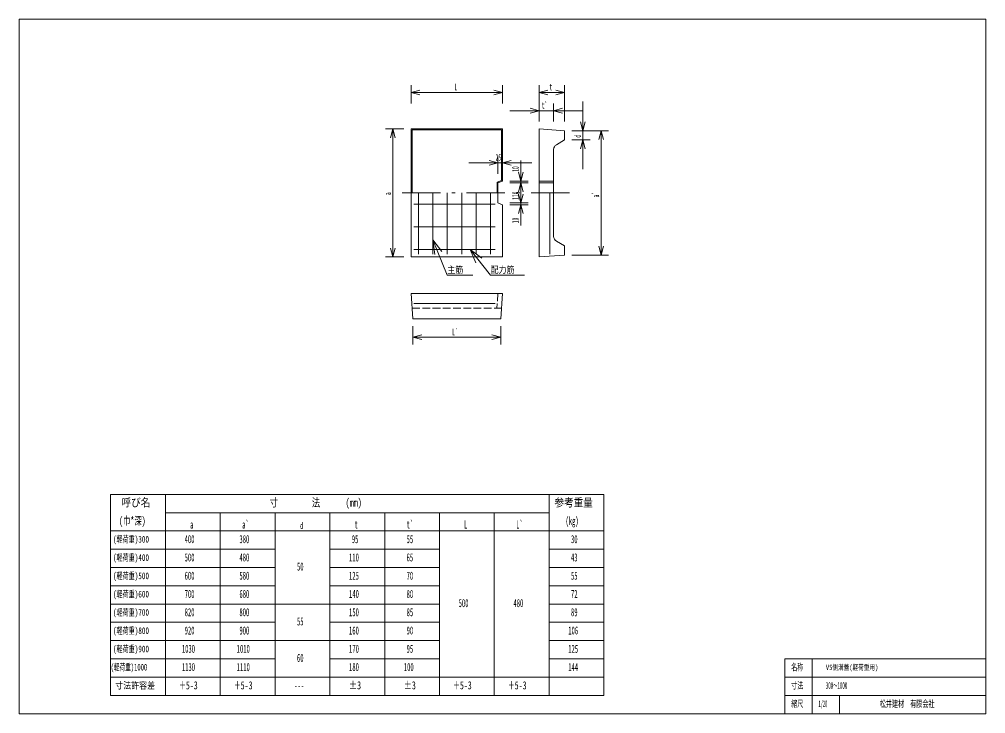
# Model space of a CAD drawing. Units: millimetres, scale not verified. Extents: x -17166 to 5414, y 79 to 7593.
# Drawn here: x 124 to 5414, y 79 to 3879 of the extents above; entities that cross this region are included whole.
import ezdxf
from ezdxf.enums import TextEntityAlignment as Align

# ---------------------------------------------------------------- set-up
doc = ezdxf.new("R2010")
doc.units = ezdxf.units.MM
doc.header["$LTSCALE"] = 7
doc.linetypes.add('USER2', pattern=[50.5, 30, -9, 2.5, -9])
doc.linetypes.add('USER3', pattern=[8, 6, -2])
for name, color, linetype, lineweight in [('1', 7, 'Continuous', 18), ('17', 7, 'Continuous', 18), ('18', 7, 'Continuous', 18)]:
    doc.layers.add(name, color=color, linetype=linetype, lineweight=lineweight)
doc.styles.add('ＭＳ ゴシック', font='')
doc.styles.get('ＭＳ ゴシック').set_extended_font_data('MS Gothic')

msp = doc.modelspace()

# ---------------------------------------------------------------- linework, layer by layer
at = {"layer": '1'}
for p, q in [((123.5, 3879), (5363.5, 3879)), ((123.5, 3879), (123.5, 79)), ((5363.5, 3879), (5413.5, 3879)), ((5413.5, 3879), (5413.5, 79)), ((2268.5, 3519), (2268.5, 3419)), ((2268.5, 3479), (2316.796, 3491.941)), ((2768.5, 3479), (2720.204, 3491.941)), ((2768.5, 3519), (2768.5, 3419)), ((2968.5, 3519), (2968.5, 3319)), ((2968.5, 3479), (3016.796, 3491.941)), ((3108.5, 3479), (3060.204, 3491.941)), ((3108.5, 3519), (3108.5, 3319)), ((2268.5, 3479), (2768.5, 3479)), ((2268.5, 3479), (2316.796, 3466.059)), ((2768.5, 3479), (2720.204, 3466.059)), ((2968.5, 3479), (3108.5, 3479)), ((2968.5, 3479), (3016.796, 3466.059)), ((3108.5, 3479), (3060.204, 3466.059)), ((2968.5, 3379), (2920.204, 3391.941)), ((2968.5, 3419), (2968.5, 3319)), ((3048.5, 3419), (3048.5, 3319)), ((3048.5, 3379), (3096.796, 3391.941)), ((3208.5, 3429), (3208.5, 3059)), ((2808.5, 3379), (3208.5, 3379)), ((2968.5, 3379), (2920.204, 3366.059)), ((3048.5, 3379), (3096.796, 3366.059)), ((3208.5, 3269), (3195.559, 3317.296)), ((3208.5, 3269), (3221.441, 3317.296)), ((2128.5, 3279), (2228.5, 3279)), ((2168.5, 3279), (2155.559, 3230.704)), ((2168.5, 3279), (2168.5, 2579)), ((2168.5, 3279), (2181.441, 3230.704)), ((2268.5, 3279), (2768.5, 3279)), ((2268.5, 2579), (2268.5, 3279)), ((2273.5, 3274), (2763.5, 3274)), ((2273.5, 2929), (2273.5, 3274)), ((2763.5, 3274), (2763.5, 2997.385)), ((2768.5, 3279), (2768.5, 2994)), ((2968.5, 3279), (2968.5, 2579)), ((3108.5, 3269), (2968.5, 3279)), ((3108.5, 3219), (3108.5, 3269)), ((3348.5, 3269), (3148.5, 3269)), ((3248.5, 3269), (3148.5, 3269)), ((3308.5, 3269), (3295.559, 3220.704)), ((3308.5, 3269), (3308.5, 2589)), ((3308.5, 3269), (3321.441, 3220.704)), ((3063.5, 3193.019), (3108.5, 3219)), ((3248.5, 3219), (3148.5, 3219)), ((3208.5, 3219), (3195.559, 3170.704)), ((3208.5, 3219), (3221.441, 3170.704)), ((2743.5, 3134), (2743.5, 3034)), ((2768.5, 3134), (2768.5, 3034)), ((3048.5, 2690.962), (3048.5, 3167.038)), ((2928.5, 3094), (2583.5, 3094)), ((2743.5, 3094), (2695.204, 3106.941)), ((2743.5, 3094), (2695.204, 3081.059)), ((2768.5, 3094), (2816.796, 3106.941)), ((2768.5, 3094), (2816.796, 3081.059)), ((2868.5, 2824), (2868.5, 3107.184)), ((2868.5, 2994), (2855.559, 3042.296)), ((2868.5, 2994), (2881.441, 3042.296)), ((2868.5, 3034), (2868.5, 2750.816)), ((2763.5, 2997.385), (2738.5, 2987.385)), ((2738.5, 2987.385), (2738.5, 2929)), ((2768.5, 2994), (2743.5, 2984)), ((2743.5, 2984), (2743.5, 2874)), ((2908.5, 2994), (2808.5, 2994)), ((2908.5, 2984), (2808.5, 2984)), ((2908.5, 2984), (2808.5, 2984)), ((2868.5, 2984), (2855.559, 2935.704)), ((2868.5, 2984), (2855.559, 2935.704)), ((2868.5, 2984), (2868.5, 2874)), ((2868.5, 2984), (2881.441, 2935.704)), ((2868.5, 2984), (2881.441, 2935.704)), ((2968.5, 2994), (3048.5, 2994)), ((3048.5, 2984), (2968.5, 2984)), ((2868.5, 2874), (2855.559, 2922.296)), ((2868.5, 2874), (2855.559, 2922.296)), ((2868.5, 2874), (2881.441, 2922.296)), ((2868.5, 2874), (2881.441, 2922.296)), ((2743.5, 2874), (2768.5, 2864)), ((2768.5, 2864), (2768.5, 2579)), ((2908.5, 2874), (2808.5, 2874)), ((2908.5, 2874), (2808.5, 2874)), ((2908.5, 2864), (2808.5, 2864)), ((2868.5, 2864), (2855.559, 2815.704)), ((2868.5, 2864), (2881.441, 2815.704)), ((2387.5, 2671.671), (2466.5, 2479)), ((2387.5, 2671.671), (2435.973, 2608.029)), ((2387.5, 2671.671), (2397.658, 2592.319)), ((3108.5, 2639), (3063.5, 2664.981)), ((2168.5, 2579), (2155.559, 2627.296)), ((2168.5, 2579), (2181.441, 2627.296)), ((2590.796, 2619), (2703.5, 2479)), ((2590.796, 2619), (2655.382, 2571.791)), ((2590.796, 2619), (2623.125, 2545.823)), ((3108.5, 2589), (3108.5, 2639)), ((3308.5, 2589), (3295.559, 2637.296)), ((3308.5, 2589), (3321.441, 2637.296)), ((2128.5, 2579), (2228.5, 2579)), ((2768.5, 2579), (2268.5, 2579)), ((2968.5, 2579), (3108.5, 2589)), ((3348.5, 2589), (3148.5, 2589)), ((2466.5, 2479), (2605.959, 2479)), ((2703.5, 2479), (2888.5, 2479)), ((2268.5, 2379), (2768.5, 2379)), ((2268.5, 2379), (2278.5, 2239)), ((2768.5, 2379), (2758.5, 2239)), ((2758.5, 2239), (2278.5, 2239)), ((2278.5, 2099), (2278.5, 2199)), ((2758.5, 2099), (2758.5, 2199)), ((2278.5, 2139), (2326.796, 2151.941)), ((2278.5, 2139), (2758.5, 2139)), ((2278.5, 2139), (2326.796, 2126.059)), ((2758.5, 2139), (2710.204, 2151.941)), ((2758.5, 2139), (2710.204, 2126.059)), ((623.5, 1279), (623.5, 279)), ((923.5, 1279), (623.5, 1279)), ((923.5, 279), (923.5, 1279)), ((923.5, 1279), (2723.5, 1279)), ((3023.5, 1279), (2723.5, 1279)), ((3023.5, 1079), (3023.5, 1279)), ((3023.5, 279), (3023.5, 1279)), ((3023.5, 1279), (3323.5, 1279)), ((3023.5, 1279), (3323.5, 1279)), ((3323.5, 1279), (3323.5, 1079)), ((3323.5, 1279), (3323.5, 279)), ((3323.5, 1079), (3323.5, 1279)), ((923.5, 1179), (2723.5, 1179)), ((1223.5, 1179), (1223.5, 279)), ((1523.5, 1179), (1523.5, 279)), ((1823.5, 1179), (1823.5, 279)), ((2123.5, 1179), (2123.5, 279)), ((2423.5, 1179), (2423.5, 279)), ((2723.5, 1179), (3023.5, 1179)), ((2723.5, 1179), (2723.5, 279)), ((623.5, 1079), (923.5, 1079)), ((923.5, 1079), (2723.5, 1079)), ((2723.5, 1079), (3023.5, 1079)), ((3023.5, 1079), (3023.5, 279)), ((3023.5, 1079), (3323.5, 1079)), ((3023.5, 1079), (3323.5, 1079)), ((3323.5, 1079), (3323.5, 279)), ((3323.5, 279), (3323.5, 1079)), ((623.5, 979), (923.5, 979)), ((923.5, 979), (1223.5, 979)), ((1223.5, 979), (1523.5, 979)), ((1823.5, 979), (2123.5, 979)), ((2123.5, 979), (2423.5, 979)), ((3023.5, 979), (3323.5, 979)), ((623.5, 879), (923.5, 879)), ((923.5, 879), (1223.5, 879)), ((1223.5, 879), (1523.5, 879)), ((1823.5, 879), (2123.5, 879)), ((2423.5, 879), (2123.5, 879)), ((3023.5, 879), (3323.5, 879)), ((623.5, 779), (923.5, 779)), ((923.5, 779), (1223.5, 779)), ((1223.5, 779), (1523.5, 779)), ((1823.5, 779), (2123.5, 779)), ((2123.5, 779), (2423.5, 779)), ((3023.5, 779), (3323.5, 779)), ((623.5, 679), (923.5, 679)), ((923.5, 679), (1223.5, 679)), ((1223.5, 679), (1523.5, 679)), ((1523.5, 679), (1823.5, 679)), ((1823.5, 679), (2123.5, 679)), ((2123.5, 679), (2423.5, 679)), ((3023.5, 679), (3323.5, 679)), ((623.5, 579), (923.5, 579)), ((923.5, 579), (1223.5, 579)), ((1223.5, 579), (1523.5, 579)), ((1823.5, 579), (2123.5, 579)), ((2123.5, 579), (2423.5, 579)), ((3023.5, 579), (3323.5, 579)), ((623.5, 479), (923.5, 479)), ((923.5, 479), (1223.5, 479)), ((1223.5, 479), (1523.5, 479)), ((1523.5, 479), (1823.5, 479)), ((1823.5, 479), (2123.5, 479)), ((2423.5, 479), (2123.5, 479)), ((3023.5, 479), (3323.5, 479)), ((623.5, 379), (923.5, 379)), ((923.5, 379), (1223.5, 379)), ((1223.5, 379), (1523.5, 379)), ((1823.5, 379), (2123.5, 379)), ((2123.5, 379), (2423.5, 379)), ((3023.5, 379), (3323.5, 379)), ((5363.5, 379), (4313.5, 379)), ((4313.5, 79), (4313.5, 379)), ((4463.5, 379), (4463.5, 79)), ((5363.5, 379), (5413.5, 379)), ((623.5, 279), (923.5, 279)), ((623.5, 279), (623.5, 179)), ((923.5, 279), (2723.5, 279)), ((923.5, 279), (923.5, 179)), ((1223.5, 279), (1223.5, 179)), ((1523.5, 279), (1523.5, 179)), ((1823.5, 279), (1823.5, 179)), ((2123.5, 279), (2123.5, 179)), ((2423.5, 279), (2423.5, 179)), ((2723.5, 279), (3023.5, 279)), ((2723.5, 279), (2723.5, 179)), ((3023.5, 279), (3023.5, 179)), ((3323.5, 279), (3023.5, 279)), ((3323.5, 279), (3023.5, 279)), ((3323.5, 279), (3323.5, 179)), ((5363.5, 279), (4313.5, 279)), ((4313.5, 279), (5363.5, 279)), ((5363.5, 279), (5413.5, 279)), ((3323.5, 179), (623.5, 179)), ((4313.5, 179), (5363.5, 179)), ((4613.5, 179), (4613.5, 79)), ((5363.5, 179), (5413.5, 179)), ((5363.5, 79), (123.5, 79)), ((5363.5, 79), (5413.5, 79))]:
    msp.add_line(p, q, dxfattribs=at)
at = {"layer": '1', "linetype": 'USER2'}
msp.add_line((2218.5, 2929), (3158.5, 2929), dxfattribs=at)
at = {"layer": '1', "linetype": 'USER3'}
for p, q in [((2743.436, 2379), (2737.722, 2299)), ((2274.214, 2299), (2762.786, 2299))]:
    msp.add_line(p, q, dxfattribs=at)
at = {"layer": '1'}
for centre, start, end in [((3078.5, 3167.038), 120, 180), ((3078.5, 2690.962), 180, 240)]:
    msp.add_arc(centre, 30, start, end, dxfattribs=at)
at = {"layer": '17'}
for p, q in [((2283.5, 2867), (2728.5, 2867)), ((2283.5, 2743), (2728.5, 2743)), ((2283.5, 2619), (2728.5, 2619)), ((2283.5, 2324), (2728.5, 2324))]:
    msp.add_line(p, q, dxfattribs=at)
at = {"layer": '18'}
for p, q in [((2308.5, 2929), (2308.5, 2594)), ((2387.5, 2929), (2387.5, 2594)), ((2466.5, 2929), (2466.5, 2594)), ((2545.5, 2929), (2545.5, 2594)), ((2624.5, 2929), (2624.5, 2594)), ((2703.5, 2929), (2703.5, 2594)), ((3028.5, 2929), (3028.5, 2594))]:
    msp.add_line(p, q, dxfattribs=at)

# ---------------------------------------------------------------- texts
at = {"layer": '1', "style": 'ＭＳ ゴシック'}
for s, height, width, p in [('L', 36.66, 0.5, (2506, 3479)), ('t', 36.66, 0.5, (3026, 3479)), ('t`', 36.66, 0.5, (2983.5, 3379)), ('25', 36.66, 0.5, (2731, 3094)), ('主筋', 36.66, 0.85, (2466.5, 2479)), ('配力筋', 36.66, 0.85, (2703.5, 2479)), ('L`', 36.66, 0.5, (2493.5, 2139)), ('呼び名', 43.99, 0.85, (683.5, 1199)), ('寸\u3000\u3000\u3000\u3000法\u3000\u3000\u3000(mm)', 43.99, 0.75, (1493.5, 1199)), ('参考重量', 43.99, 0.85, (3053.5, 1199)), ('(巾*深)', 43.99, 0.65, (668.5, 1099)), ('a', 43.99, 0.5, (1058.5, 1079)), ('a`', 43.99, 0.5, (1343.5, 1079)), ('d', 36.66, 0.5, (1661, 1079)), ('t', 43.99, 0.5, (1958.5, 1079)), ('t`', 43.99, 0.5, (2243.5, 1079)), ('L', 43.99, 0.5, (2558.5, 1079)), ('L`', 43.99, 0.5, (2843.5, 1079)), ('(kg)', 43.99, 0.5, (3113.5, 1099)), ('(軽荷重)300', 36.66, 0.65, (636, 1004)), ('400', 43.99, 0.5, (1028.5, 999)), ('380', 43.99, 0.5, (1328.5, 999)), ('95', 43.99, 0.5, (1943.5, 999)), ('55', 43.99, 0.5, (2243.5, 999)), ('30', 43.99, 0.5, (3143.5, 999)), ('(軽荷重)400', 36.66, 0.65, (636, 904)), ('500', 43.99, 0.5, (1028.5, 899)), ('480', 43.99, 0.5, (1328.5, 899)), ('110', 43.99, 0.5, (1928.5, 899)), ('65', 43.99, 0.5, (2243.5, 899)), ('43', 43.99, 0.5, (3143.5, 899)), ('50', 43.99, 0.5, (1643.5, 849)), ('(軽荷重)500', 36.66, 0.65, (636, 804)), ('600', 43.99, 0.5, (1028.5, 799)), ('580', 43.99, 0.5, (1328.5, 799)), ('125', 43.99, 0.5, (1928.5, 799)), ('70', 43.99, 0.5, (2243.5, 799)), ('55', 43.99, 0.5, (3143.5, 799)), ('(軽荷重)600', 36.66, 0.65, (636, 704)), ('700', 43.99, 0.5, (1028.5, 699)), ('680', 43.99, 0.5, (1328.5, 699)), ('140', 43.99, 0.5, (1928.5, 699)), ('80', 43.99, 0.5, (2243.5, 699)), ('72', 43.99, 0.5, (3143.5, 699)), ('500', 43.99, 0.5, (2528.5, 649)), ('480', 43.99, 0.5, (2828.5, 649)), ('(軽荷重)700', 36.66, 0.65, (636, 604)), ('820', 43.99, 0.5, (1028.5, 599)), ('800', 43.99, 0.5, (1328.5, 599)), ('150', 43.99, 0.5, (1928.5, 599)), ('85', 43.99, 0.5, (2243.5, 599)), ('89', 43.99, 0.5, (3143.5, 599)), ('55', 43.99, 0.5, (1643.5, 549)), ('(軽荷重)800', 36.66, 0.65, (636, 504)), ('920', 43.99, 0.5, (1028.5, 499)), ('900', 43.99, 0.5, (1328.5, 499)), ('160', 43.99, 0.5, (1928.5, 499)), ('90', 43.99, 0.5, (2243.5, 499)), ('106', 43.99, 0.5, (3128.5, 499)), ('(軽荷重)900', 36.66, 0.65, (636, 404)), ('1030', 43.99, 0.5, (1013.5, 399)), ('1010', 43.99, 0.5, (1313.5, 399)), ('170', 43.99, 0.5, (1928.5, 399)), ('95', 43.99, 0.5, (2243.5, 399)), ('125', 43.99, 0.5, (3128.5, 399)), ('60', 43.99, 0.5, (1643.5, 349)), ('(軽荷重)1000', 36.66, 0.6, (623.5, 304)), ('1130', 43.99, 0.5, (1013.5, 299)), ('1110', 43.99, 0.5, (1313.5, 299)), ('180', 43.99, 0.5, (1928.5, 299)), ('100', 43.99, 0.5, (2228.5, 299)), ('144', 43.99, 0.5, (3128.5, 299)), ('名称', 36.66, 0.65, (4348.5, 304)), ('VS側溝蓋(軽荷重用)', 29.33, 0.75, (4538.5, 309)), ('寸法許容差', 36.66, 0.85, (648.5, 204)), ('＋5-3', 43.99, 0.6, (998.5, 199)), ('＋5-3', 43.99, 0.6, (1298.5, 199)), ('---', 43.99, 0.5, (1628.5, 199)), ('±3', 43.99, 0.7, (1928.5, 199)), ('±3', 43.99, 0.7, (2228.5, 199)), ('＋5-3', 43.99, 0.6, (2498.5, 199)), ('＋5-3', 43.99, 0.6, (2798.5, 199)), ('寸法', 36.66, 0.65, (4348.5, 204)), ('300～1000', 36.66, 0.45, (4538.5, 204)), ('縮尺', 36.66, 0.65, (4348.5, 104)), ('1/20', 36.66, 0.4, (4498.5, 104)), ('松井建材\u3000有限会社', 36.66, 0.65, (4833.5, 104))]:
    msp.add_text(s, height=height, dxfattribs=dict(at, width=width)).set_placement(p, align=Align.BOTTOM_LEFT)
at = {"layer": '1', "style": 'ＭＳ ゴシック', "width": 0.5}
for s, p in [('d', (3208.5, 3231.5)), ('10', (2868.5, 3044.684)), ('a', (2168.5, 2916.5)), ('110', (2868.5, 2891.5)), ('a`', (3308.5, 2904)), ('10', (2868.5, 2763.316))]:
    msp.add_text(s, height=36.66, rotation=90, dxfattribs=at).set_placement(p, align=Align.BOTTOM_LEFT)

doc.saveas('drawing.dxf')
